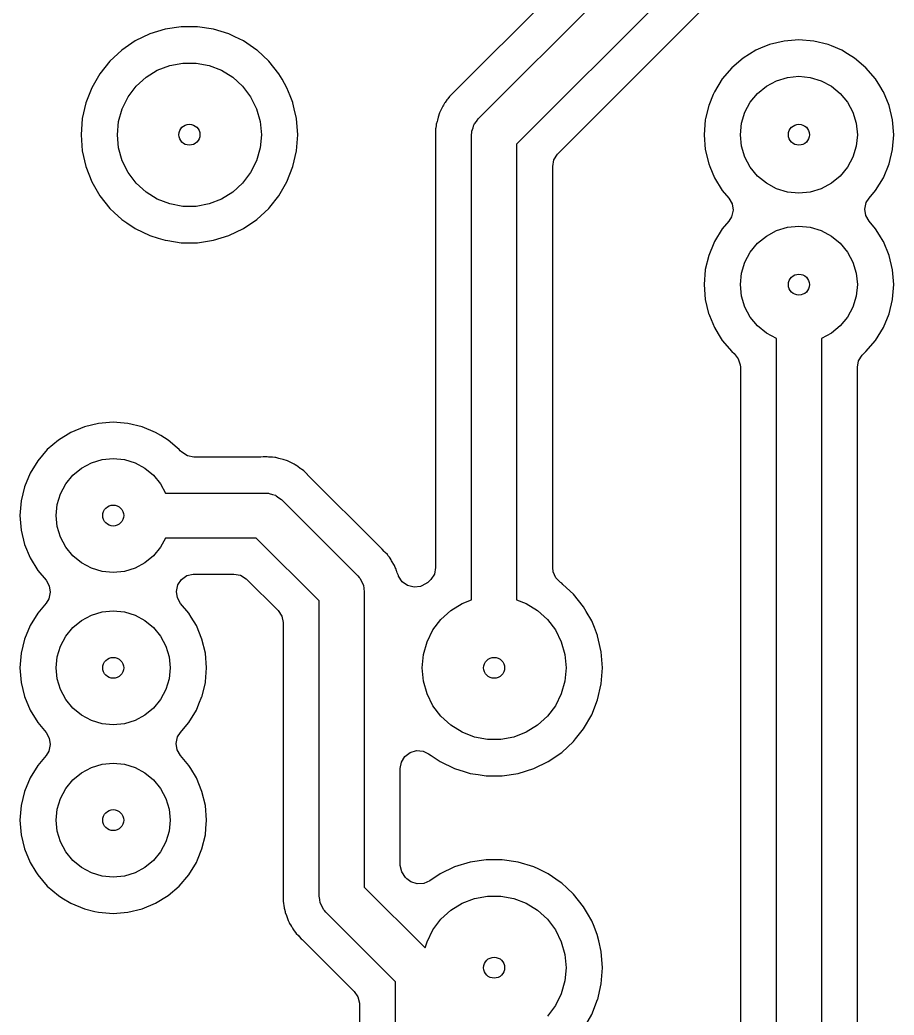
# Model space of a CAD drawing. Extents: x 0.79 to 9.84, y -6.5 to -0.79.
# Drawn here: x 5.626 to 6.2, y -3.565 to -2.912 of the extents above; entities that cross this region are included whole.
import ezdxf

# ---------------------------------------------------------------- set-up
doc = ezdxf.new("R2010")
doc.units = 0
doc.header["$MEASUREMENT"] = 0
doc.layers.add('BLACK', color=7, linetype='CONTINUOUS')

msp = doc.modelspace()

# ---------------------------------------------------------------- linework, layer by layer
at = {"layer": 'BLACK', "linetype": 'CONTINUOUS'}
for p, q in [((6.15799, -2.7125), (5.9107, -2.95979)), ((5.92696, -2.97696), (6.17696, -2.72696)), ((6.19352, -2.75217), (5.95217, -2.99352)), ((5.97925, -2.99986), (6.19986, -2.77925)), ((5.72158, -2.9181), (5.71143, -2.92123)), ((5.73209, -2.91652), (5.72158, -2.9181)), ((5.72158, -2.9181), (5.72158, -2.9181)), ((5.74271, -2.91652), (5.73209, -2.91652)), ((5.73209, -2.91652), (5.73209, -2.91652)), ((5.75322, -2.9181), (5.74271, -2.91652)), ((5.74271, -2.91652), (5.74271, -2.91652)), ((5.76337, -2.92123), (5.75322, -2.9181)), ((5.75322, -2.9181), (5.75322, -2.9181)), ((5.70186, -2.92584), (5.69308, -2.93183)), ((5.71143, -2.92123), (5.70186, -2.92584)), ((5.70186, -2.92584), (5.70186, -2.92584)), ((5.71143, -2.92123), (5.71143, -2.92123)), ((5.7672, -2.92308), (5.76337, -2.92123)), ((5.76337, -2.92123), (5.76337, -2.92123)), ((5.76337, -2.92123), (5.76337, -2.92123)), ((5.76337, -2.92123), (5.76337, -2.92123)), ((5.77294, -2.92584), (5.7672, -2.92308)), ((5.78172, -2.93183), (5.77294, -2.92584)), ((6.12767, -2.92595), (6.11817, -2.92823)), ((6.1374, -2.92518), (6.12767, -2.92595)), ((6.12767, -2.92595), (6.12767, -2.92595)), ((6.12767, -2.92595), (6.12767, -2.92595)), ((6.12767, -2.92595), (6.12767, -2.92595)), ((6.14713, -2.92595), (6.1374, -2.92518)), ((6.1374, -2.92518), (6.1374, -2.92518)), ((6.15663, -2.92823), (6.14713, -2.92595)), ((6.14713, -2.92595), (6.14713, -2.92595)), ((6.14713, -2.92595), (6.14713, -2.92595)), ((6.14713, -2.92595), (6.14713, -2.92595)), ((5.69308, -2.93183), (5.68529, -2.93905)), ((5.69308, -2.93183), (5.69308, -2.93183)), ((5.78187, -2.93196), (5.78172, -2.93183)), ((5.78172, -2.93183), (5.78172, -2.93183)), ((5.78951, -2.93905), (5.78187, -2.93196)), ((6.10915, -2.93196), (6.10083, -2.93707)), ((6.11225, -2.93068), (6.10915, -2.93196)), ((6.10915, -2.93196), (6.10915, -2.93196)), ((6.10915, -2.93196), (6.10915, -2.93196)), ((6.10915, -2.93196), (6.10915, -2.93196)), ((6.11817, -2.92823), (6.11225, -2.93068)), ((6.11817, -2.92823), (6.11817, -2.92823)), ((6.15882, -2.92913), (6.15663, -2.92823)), ((6.15663, -2.92823), (6.15663, -2.92823)), ((6.15663, -2.92823), (6.15663, -2.92823)), ((6.16565, -2.93196), (6.15882, -2.92913)), ((6.16933, -2.93422), (6.16565, -2.93196)), ((6.16565, -2.93196), (6.16565, -2.93196)), ((6.16565, -2.93196), (6.16565, -2.93196)), ((5.68529, -2.93905), (5.67867, -2.94736)), ((5.79613, -2.94736), (5.78951, -2.93905)), ((6.10083, -2.93707), (6.09341, -2.94341)), ((6.17397, -2.93707), (6.16933, -2.93422)), ((6.1814, -2.94341), (6.17397, -2.93707)), ((5.70893, -2.9497), (5.71634, -2.94511)), ((5.71634, -2.94511), (5.72447, -2.94196)), ((5.72447, -2.94196), (5.73304, -2.94036)), ((5.73304, -2.94036), (5.74176, -2.94036)), ((5.74176, -2.94036), (5.75033, -2.94196)), ((5.75033, -2.94196), (5.75846, -2.94511)), ((5.75846, -2.94511), (5.76587, -2.9497)), ((6.09341, -2.94341), (6.08706, -2.95083)), ((6.18774, -2.95083), (6.1814, -2.94341)), ((5.67867, -2.94736), (5.67336, -2.95656)), ((5.70249, -2.95557), (5.70893, -2.9497)), ((5.76587, -2.9497), (5.77232, -2.95557)), ((5.79825, -2.95103), (5.79613, -2.94736)), ((5.79613, -2.94736), (5.79613, -2.94736)), ((5.79613, -2.94736), (5.79613, -2.94736)), ((5.80145, -2.95656), (5.79825, -2.95103)), ((6.08706, -2.95083), (6.08196, -2.95915)), ((6.11608, -2.95548), (6.12271, -2.95194)), ((6.12271, -2.95194), (6.12991, -2.94975)), ((6.12991, -2.94975), (6.1374, -2.94902)), ((6.1374, -2.94902), (6.14489, -2.94975)), ((6.14489, -2.94975), (6.15209, -2.95194)), ((6.15209, -2.95194), (6.15873, -2.95548)), ((6.19046, -2.95527), (6.18774, -2.95083)), ((5.67336, -2.95656), (5.66947, -2.96645)), ((5.67336, -2.95656), (5.67336, -2.95656)), ((5.69723, -2.96253), (5.70249, -2.95557)), ((5.77232, -2.95557), (5.77757, -2.96253)), ((5.8035, -2.9618), (5.80145, -2.95656)), ((5.80145, -2.95656), (5.80145, -2.95656)), ((6.08196, -2.95915), (6.08123, -2.96094)), ((6.08196, -2.95915), (6.08196, -2.95915)), ((6.08196, -2.95915), (6.08196, -2.95915)), ((6.11026, -2.96026), (6.11608, -2.95548)), ((6.15873, -2.95548), (6.16454, -2.96026)), ((6.19273, -2.95898), (6.19046, -2.95527)), ((6.19284, -2.95915), (6.19273, -2.95898)), ((6.19658, -2.96817), (6.19284, -2.95915)), ((5.69335, -2.97034), (5.69723, -2.96253)), ((5.77757, -2.96253), (5.78146, -2.97034)), ((5.80521, -2.96616), (5.8035, -2.9618)), ((5.80533, -2.96645), (5.80521, -2.96616)), ((5.90517, -2.96616), (5.90483, -2.9668)), ((5.90643, -2.96461), (5.90517, -2.96616)), ((5.90517, -2.96616), (5.90517, -2.96616)), ((5.90697, -2.9639), (5.90643, -2.96461)), ((5.90811, -2.96226), (5.90697, -2.9639)), ((5.91048, -2.96), (5.90811, -2.96226)), ((5.9107, -2.95979), (5.91048, -2.96)), ((6.08123, -2.96094), (6.07823, -2.96817)), ((6.10194, -2.97271), (6.10548, -2.96608)), ((6.10548, -2.96608), (6.11026, -2.96026)), ((6.16454, -2.96026), (6.16932, -2.96608)), ((6.16932, -2.96608), (6.17287, -2.97271)), ((5.66947, -2.96645), (5.66711, -2.97681)), ((5.69096, -2.97872), (5.69335, -2.97034)), ((5.78146, -2.97034), (5.78384, -2.97872)), ((5.80625, -2.9705), (5.80533, -2.96645)), ((5.80769, -2.97681), (5.80625, -2.9705)), ((5.90248, -2.97131), (5.90155, -2.97308)), ((5.90286, -2.9705), (5.90248, -2.97131)), ((5.90365, -2.96867), (5.90286, -2.9705)), ((5.90406, -2.96807), (5.90365, -2.96867)), ((5.90365, -2.96867), (5.90365, -2.96867)), ((5.90483, -2.9668), (5.90406, -2.96807)), ((6.07823, -2.96817), (6.07616, -2.97681)), ((6.07823, -2.96817), (6.07823, -2.96817)), ((6.07823, -2.96817), (6.07823, -2.96817)), ((6.19885, -2.97767), (6.19658, -2.96817)), ((5.66711, -2.97681), (5.66632, -2.9874)), ((5.69016, -2.9874), (5.69096, -2.97872)), ((5.78384, -2.97872), (5.78465, -2.9874)), ((5.80849, -2.9874), (5.80769, -2.97681)), ((5.89995, -2.97867), (5.8994, -2.98059)), ((5.90017, -2.9778), (5.89995, -2.97867)), ((5.90057, -2.97584), (5.90017, -2.9778)), ((5.90085, -2.97518), (5.90057, -2.97584)), ((5.90057, -2.97584), (5.90057, -2.97584)), ((5.90135, -2.97378), (5.90085, -2.97518)), ((5.90155, -2.97308), (5.90135, -2.97378)), ((5.90155, -2.97308), (5.90155, -2.97308)), ((5.92442, -2.98037), (5.92572, -2.97869)), ((5.92572, -2.97869), (5.92696, -2.97696)), ((6.07595, -2.97767), (6.07518, -2.9874)), ((6.07616, -2.97681), (6.07595, -2.97767)), ((6.07595, -2.97767), (6.07595, -2.97767)), ((6.09975, -2.97991), (6.10194, -2.97271)), ((6.17287, -2.97271), (6.17505, -2.97991)), ((6.19962, -2.9874), (6.19885, -2.97767)), ((6.19885, -2.97767), (6.19885, -2.97767)), ((6.19885, -2.97767), (6.19885, -2.97767)), ((5.899, -2.98549), (5.89896, -2.98639)), ((5.89914, -2.98279), (5.899, -2.9835)), ((5.899, -2.9835), (5.899, -2.9835)), ((5.899, -2.9835), (5.899, -2.98549)), ((5.89935, -2.98131), (5.89914, -2.98279)), ((5.8994, -2.98059), (5.89935, -2.98131)), ((5.8994, -2.98059), (5.8994, -2.98059)), ((5.92275, -2.98558), (5.9228, -2.9854)), ((5.92276, -2.98588), (5.92275, -2.98558)), ((5.9228, -2.9854), (5.92284, -2.98497)), ((5.92284, -2.98497), (5.92353, -2.98296)), ((5.92353, -2.98296), (5.92414, -2.98092)), ((5.92414, -2.98092), (5.92432, -2.98067)), ((5.92432, -2.98067), (5.92442, -2.98037)), ((6.09902, -2.9874), (6.09975, -2.97991)), ((6.17505, -2.97991), (6.17579, -2.9874)), ((5.66632, -2.9874), (5.66711, -2.998)), ((5.69096, -2.99608), (5.69016, -2.9874)), ((5.78465, -2.9874), (5.78384, -2.99608)), ((5.80769, -2.998), (5.80849, -2.9874)), ((5.89896, -2.98639), (5.89881, -2.98838)), ((5.89881, -2.98838), (5.8989, -2.9891)), ((5.8989, -2.9891), (5.899, -2.99058)), ((5.899, -2.99058), (5.899, -3.27157)), ((5.92264, -2.9874), (5.92276, -2.98588)), ((5.92264, -3.29267), (5.92264, -2.9874)), ((6.07518, -2.9874), (6.07518, -2.9874)), ((6.07518, -2.9874), (6.07595, -2.99713)), ((6.09975, -2.99489), (6.09902, -2.9874)), ((6.17579, -2.9874), (6.17505, -2.99489)), ((6.19887, -2.99694), (6.19962, -2.9874)), ((6.19962, -2.9874), (6.19962, -2.9874)), ((5.66711, -2.998), (5.66947, -3.00835)), ((5.69335, -3.00447), (5.69096, -2.99608)), ((5.78384, -2.99608), (5.78146, -3.00447)), ((5.80533, -3.00835), (5.80769, -2.998)), ((5.95217, -2.99352), (5.95217, -3.29267)), ((6.07595, -2.99713), (6.07595, -2.99713)), ((6.07595, -2.99713), (6.07595, -2.99713)), ((6.07595, -2.99713), (6.07595, -2.99713)), ((6.07595, -2.99713), (6.07823, -3.00663)), ((6.10194, -3.00209), (6.09975, -2.99489)), ((6.17505, -2.99489), (6.17287, -3.00209)), ((6.19658, -3.00663), (6.19885, -2.99713)), ((6.19885, -2.99713), (6.19887, -2.99694)), ((5.69723, -3.01227), (5.69335, -3.00447)), ((5.78146, -3.00447), (5.77757, -3.01227)), ((5.97581, -3.00819), (5.9766, -3.00393)), ((5.9766, -3.00393), (5.97888, -3.00026)), ((5.97888, -3.00026), (5.97925, -2.99986)), ((6.10548, -3.00873), (6.10194, -3.00209)), ((6.17287, -3.00209), (6.16932, -3.00873)), ((5.66947, -3.00835), (5.67336, -3.01824)), ((5.80145, -3.01824), (5.80533, -3.00835)), ((5.97581, -3.27157), (5.97581, -3.00819)), ((6.07823, -3.00663), (6.07823, -3.00663)), ((6.07823, -3.00663), (6.07894, -3.00835)), ((6.07894, -3.00835), (6.08196, -3.01565)), ((6.11026, -3.01454), (6.10548, -3.00873)), ((6.16932, -3.00873), (6.16454, -3.01454)), ((6.19284, -3.01565), (6.19658, -3.00663)), ((5.67336, -3.01824), (5.67336, -3.01824)), ((5.67336, -3.01824), (5.67867, -3.02745)), ((5.70249, -3.01923), (5.69723, -3.01227)), ((5.77757, -3.01227), (5.77232, -3.01923)), ((5.79613, -3.02744), (5.80145, -3.01824)), ((6.08196, -3.01565), (6.08196, -3.01565)), ((6.08196, -3.01565), (6.08196, -3.01565)), ((6.08196, -3.01565), (6.08706, -3.02397)), ((6.11608, -3.01932), (6.11026, -3.01454)), ((6.16454, -3.01454), (6.15873, -3.01932)), ((6.18774, -3.02397), (6.19284, -3.01565)), ((5.70893, -3.0251), (5.70249, -3.01923)), ((5.77232, -3.01923), (5.76587, -3.0251)), ((6.08706, -3.02397), (6.08707, -3.02397)), ((6.08707, -3.02397), (6.09133, -3.02897)), ((6.12271, -3.02287), (6.11608, -3.01932)), ((6.12991, -3.02505), (6.12271, -3.02287)), ((6.15209, -3.02287), (6.14489, -3.02505)), ((6.15873, -3.01932), (6.15209, -3.02287)), ((6.18347, -3.02897), (6.18774, -3.02397)), ((6.18774, -3.02397), (6.18774, -3.02397)), ((6.18774, -3.02397), (6.18774, -3.02397)), ((5.67867, -3.02745), (5.68529, -3.03575)), ((5.71634, -3.02969), (5.70893, -3.0251)), ((5.72447, -3.03284), (5.71634, -3.02969)), ((5.75846, -3.02969), (5.75033, -3.03284)), ((5.76587, -3.0251), (5.75846, -3.02969)), ((5.79017, -3.03493), (5.79613, -3.02745)), ((5.79613, -3.02745), (5.79613, -3.02744)), ((5.79613, -3.02745), (5.79613, -3.02745)), ((6.09133, -3.02897), (6.09349, -3.03272)), ((6.1374, -3.02579), (6.12991, -3.02505)), ((6.14489, -3.02505), (6.1374, -3.02579)), ((6.18159, -3.03201), (6.18347, -3.02897)), ((5.68529, -3.03575), (5.68813, -3.03838)), ((5.73304, -3.03444), (5.72447, -3.03284)), ((5.74176, -3.03444), (5.73304, -3.03444)), ((5.75033, -3.03284), (5.74176, -3.03444)), ((5.78172, -3.04298), (5.78951, -3.03575)), ((5.78951, -3.03575), (5.79017, -3.03493)), ((6.09415, -3.03699), (6.09321, -3.04122)), ((6.09349, -3.03272), (6.09415, -3.03699)), ((6.18066, -3.03623), (6.18159, -3.03201)), ((6.18131, -3.04051), (6.18066, -3.03623)), ((5.68813, -3.03838), (5.69308, -3.04298)), ((5.69308, -3.04298), (5.6963, -3.04517)), ((5.77294, -3.04896), (5.78172, -3.04298)), ((6.09133, -3.04426), (6.08707, -3.04925)), ((6.09321, -3.04122), (6.09133, -3.04426)), ((6.18347, -3.04426), (6.18131, -3.04051)), ((6.18774, -3.04925), (6.18347, -3.04426)), ((5.6963, -3.04517), (5.70186, -3.04896)), ((5.70186, -3.04896), (5.70186, -3.04896)), ((5.70186, -3.04896), (5.70186, -3.04896)), ((5.70186, -3.04896), (5.71143, -3.05357)), ((5.76337, -3.05357), (5.77294, -3.04896)), ((6.08706, -3.04926), (6.08196, -3.05758)), ((6.08707, -3.04925), (6.08706, -3.04926)), ((6.11608, -3.05391), (6.12271, -3.05036)), ((6.12271, -3.05036), (6.12991, -3.04818)), ((6.12991, -3.04818), (6.1374, -3.04744)), ((6.1374, -3.04744), (6.14489, -3.04818)), ((6.14489, -3.04818), (6.15209, -3.05036)), ((6.15209, -3.05036), (6.15873, -3.05391)), ((6.18774, -3.04926), (6.18774, -3.04925)), ((6.19022, -3.05331), (6.18774, -3.04926)), ((6.18774, -3.04926), (6.18774, -3.04926)), ((5.71143, -3.05357), (5.71143, -3.05357)), ((5.71143, -3.05357), (5.71143, -3.05357)), ((5.71143, -3.05357), (5.71695, -3.05527)), ((5.71695, -3.05527), (5.72158, -3.0567)), ((5.72158, -3.0567), (5.72158, -3.0567)), ((5.72158, -3.0567), (5.72158, -3.0567)), ((5.72158, -3.0567), (5.72317, -3.05694)), ((5.72317, -3.05694), (5.73209, -3.05829)), ((5.74271, -3.05829), (5.75322, -3.0567)), ((5.75322, -3.0567), (5.76337, -3.05357)), ((6.08196, -3.05758), (6.0815, -3.05871)), ((6.08196, -3.05758), (6.08196, -3.05758)), ((6.08196, -3.05758), (6.08196, -3.05758)), ((6.11026, -3.05868), (6.11608, -3.05391)), ((6.15873, -3.05391), (6.16454, -3.05868)), ((6.19269, -3.05734), (6.19022, -3.05331)), ((6.19284, -3.05758), (6.19269, -3.05734)), ((6.19658, -3.0666), (6.19284, -3.05758)), ((5.73209, -3.05829), (5.73209, -3.05829)), ((5.73209, -3.05829), (5.73209, -3.05829)), ((5.73209, -3.05829), (5.74271, -3.05829)), ((5.74271, -3.05829), (5.74271, -3.05829)), ((6.0815, -3.05871), (6.07823, -3.0666)), ((6.10548, -3.0645), (6.11026, -3.05868)), ((6.16454, -3.05868), (6.16932, -3.0645)), ((6.07823, -3.0666), (6.07598, -3.07595)), ((6.07823, -3.0666), (6.07823, -3.0666)), ((6.07823, -3.0666), (6.07823, -3.0666)), ((6.10194, -3.07114), (6.10548, -3.0645)), ((6.16932, -3.0645), (6.17287, -3.07114)), ((6.19885, -3.07609), (6.19658, -3.0666)), ((6.07595, -3.07609), (6.07518, -3.08583)), ((6.07598, -3.07595), (6.07595, -3.07609)), ((6.07595, -3.07609), (6.07595, -3.07609)), ((6.09975, -3.07834), (6.10194, -3.07114)), ((6.17287, -3.07114), (6.17505, -3.07834)), ((6.19962, -3.08583), (6.19885, -3.07609)), ((6.19885, -3.07609), (6.19885, -3.07609)), ((6.19885, -3.07609), (6.19885, -3.07609)), ((6.09902, -3.08583), (6.09975, -3.07834)), ((6.17505, -3.07834), (6.17579, -3.08583)), ((6.07518, -3.08583), (6.07518, -3.08583)), ((6.07518, -3.08583), (6.07595, -3.09556)), ((6.09975, -3.09332), (6.09902, -3.08583)), ((6.17579, -3.08583), (6.17505, -3.09332)), ((6.19888, -3.0953), (6.19962, -3.08583)), ((6.19962, -3.08583), (6.19962, -3.08583)), ((6.07595, -3.09556), (6.07595, -3.09556)), ((6.07595, -3.09556), (6.07595, -3.09556)), ((6.07595, -3.09556), (6.07595, -3.09556)), ((6.07595, -3.09556), (6.07816, -3.10477)), ((6.10194, -3.10052), (6.09975, -3.09332)), ((6.17505, -3.09332), (6.17287, -3.10052)), ((6.19658, -3.10505), (6.19885, -3.09556)), ((6.19885, -3.09556), (6.19888, -3.0953)), ((6.10548, -3.10715), (6.10194, -3.10052)), ((6.17287, -3.10052), (6.16932, -3.10715)), ((6.07816, -3.10477), (6.07823, -3.10505)), ((6.07823, -3.10505), (6.07868, -3.10615)), ((6.07868, -3.10615), (6.08196, -3.11407)), ((6.11026, -3.11297), (6.10548, -3.10715)), ((6.16932, -3.10715), (6.16454, -3.11297)), ((6.19284, -3.11407), (6.19658, -3.10505)), ((6.08196, -3.11407), (6.08196, -3.11407)), ((6.08196, -3.11407), (6.08196, -3.11407)), ((6.08196, -3.11407), (6.08443, -3.1181)), ((6.11608, -3.11774), (6.11026, -3.11297)), ((6.16454, -3.11297), (6.15873, -3.11774)), ((6.18774, -3.1224), (6.19284, -3.11407)), ((6.08443, -3.1181), (6.08706, -3.1224)), ((6.08706, -3.1224), (6.09341, -3.12982)), ((6.12264, -3.12125), (6.11608, -3.11774)), ((6.12264, -4.33129), (6.12264, -3.12125)), ((6.15873, -3.11774), (6.15217, -3.12125)), ((6.15217, -3.12125), (6.15217, -4.3374)), ((6.1814, -3.12982), (6.18774, -3.1224)), ((6.09341, -3.12982), (6.09487, -3.13107)), ((6.09487, -3.13107), (6.09759, -3.13444)), ((6.09759, -3.13444), (6.0989, -3.13856)), ((6.17581, -3.14002), (6.1766, -3.13577)), ((6.1766, -3.13577), (6.17888, -3.13209)), ((6.17888, -3.13209), (6.17993, -3.13107)), ((6.17993, -3.13107), (6.1814, -3.12982)), ((6.0989, -3.13856), (6.099, -3.14002)), ((6.099, -3.14002), (6.099, -4.31662)), ((6.17581, -3.3874), (6.17581, -3.14002)), ((5.66848, -3.17917), (5.6596, -3.18284)), ((5.67782, -3.17692), (5.66848, -3.17917)), ((5.66848, -3.17917), (5.66848, -3.17917)), ((5.6874, -3.17617), (5.67782, -3.17692)), ((5.67782, -3.17692), (5.67782, -3.17692)), ((5.69698, -3.17692), (5.6874, -3.17617)), ((5.6874, -3.17617), (5.6874, -3.17617)), ((5.70632, -3.17917), (5.69698, -3.17692)), ((5.69698, -3.17692), (5.69698, -3.17692)), ((5.7152, -3.18284), (5.70632, -3.17917)), ((5.65141, -3.18786), (5.6441, -3.1941)), ((5.6596, -3.18284), (5.65141, -3.18786)), ((5.7186, -3.18493), (5.7152, -3.18284)), ((5.72339, -3.18786), (5.7186, -3.18493)), ((5.72938, -3.19298), (5.72339, -3.18786)), ((5.6441, -3.1941), (5.63786, -3.20141)), ((5.7307, -3.1941), (5.72938, -3.19298)), ((5.73135, -3.19487), (5.7307, -3.1941)), ((5.67309, -3.20285), (5.6801, -3.20072)), ((5.6801, -3.20072), (5.6874, -3.2)), ((5.6874, -3.2), (5.6947, -3.20072)), ((5.6947, -3.20072), (5.70171, -3.20285)), ((5.73237, -3.19592), (5.73135, -3.19487)), ((5.73605, -3.1982), (5.73237, -3.19592)), ((5.7403, -3.199), (5.73605, -3.1982)), ((5.78422, -3.199), (5.7403, -3.199)), ((5.78571, -3.1989), (5.78422, -3.199)), ((5.78609, -3.19885), (5.78571, -3.1989)), ((5.78642, -3.19881), (5.78609, -3.19885)), ((5.78701, -3.19885), (5.78642, -3.19881)), ((5.78642, -3.19881), (5.78642, -3.19881)), ((5.78842, -3.19896), (5.78701, -3.19885)), ((5.78931, -3.199), (5.78842, -3.19896)), ((5.79131, -3.199), (5.78931, -3.199)), ((5.79202, -3.19914), (5.79131, -3.199)), ((5.79131, -3.199), (5.79131, -3.199)), ((5.79349, -3.19935), (5.79202, -3.19914)), ((5.79421, -3.1994), (5.79349, -3.19935)), ((5.79613, -3.19995), (5.79421, -3.1994)), ((5.79421, -3.1994), (5.79421, -3.1994)), ((5.797, -3.20017), (5.79613, -3.19995)), ((5.79896, -3.20057), (5.797, -3.20017)), ((5.79962, -3.20085), (5.79896, -3.20057)), ((5.79896, -3.20057), (5.79896, -3.20057)), ((5.79896, -3.20057), (5.79896, -3.20057)), ((5.80103, -3.20135), (5.79962, -3.20085)), ((5.80172, -3.20155), (5.80103, -3.20135)), ((5.63786, -3.20141), (5.63284, -3.2096)), ((5.66095, -3.21095), (5.66662, -3.2063)), ((5.66662, -3.2063), (5.67309, -3.20285)), ((5.70171, -3.20285), (5.70818, -3.2063)), ((5.70818, -3.2063), (5.71385, -3.21095)), ((5.80349, -3.20248), (5.80172, -3.20155)), ((5.80172, -3.20155), (5.80172, -3.20155)), ((5.8043, -3.20286), (5.80349, -3.20248)), ((5.80614, -3.20365), (5.8043, -3.20286)), ((5.80673, -3.20406), (5.80614, -3.20365)), ((5.80614, -3.20365), (5.80614, -3.20365)), ((5.808, -3.20483), (5.80673, -3.20406)), ((5.80862, -3.20515), (5.808, -3.20483)), ((5.80864, -3.20517), (5.80862, -3.20515)), ((5.81019, -3.20643), (5.80864, -3.20517)), ((5.81091, -3.20697), (5.81019, -3.20643)), ((5.81255, -3.20811), (5.81091, -3.20697)), ((5.63284, -3.2096), (5.62917, -3.21848)), ((5.6563, -3.21662), (5.66095, -3.21095)), ((5.71385, -3.21095), (5.7185, -3.21662)), ((5.81447, -3.21013), (5.81255, -3.20811)), ((5.8148, -3.21048), (5.81447, -3.21013)), ((5.81501, -3.21069), (5.8148, -3.21048)), ((5.86231, -3.25799), (5.81501, -3.21069)), ((5.62917, -3.21848), (5.62692, -3.22782)), ((5.62917, -3.21848), (5.62917, -3.21848)), ((5.65285, -3.22309), (5.6563, -3.21662)), ((5.7185, -3.21662), (5.72172, -3.22264)), ((5.65072, -3.2301), (5.65285, -3.22309)), ((5.72172, -3.22264), (5.7874, -3.22264)), ((5.7874, -3.22264), (5.78892, -3.22276)), ((5.78892, -3.22276), (5.78923, -3.22275)), ((5.78923, -3.22275), (5.7894, -3.2228)), ((5.7894, -3.2228), (5.78983, -3.22284)), ((5.78983, -3.22284), (5.79185, -3.22353)), ((5.79185, -3.22353), (5.79389, -3.22414)), ((5.79389, -3.22414), (5.79414, -3.22432)), ((5.79414, -3.22432), (5.79443, -3.22442)), ((5.79443, -3.22442), (5.79611, -3.22572)), ((5.79611, -3.22572), (5.79784, -3.22696)), ((5.79784, -3.22696), (5.84784, -3.27696)), ((5.62692, -3.22782), (5.62617, -3.2374)), ((5.62692, -3.22782), (5.62692, -3.22782)), ((5.65, -3.2374), (5.65072, -3.2301)), ((5.62617, -3.2374), (5.62617, -3.2374)), ((5.62617, -3.2374), (5.62692, -3.24698)), ((5.65072, -3.2447), (5.65, -3.2374)), ((5.62692, -3.24698), (5.62692, -3.24698)), ((5.62692, -3.24698), (5.62917, -3.25632)), ((5.65285, -3.25171), (5.65072, -3.2447)), ((5.6563, -3.25818), (5.65285, -3.25171)), ((5.72172, -3.25217), (5.7185, -3.25818)), ((5.78129, -3.25217), (5.72172, -3.25217)), ((5.82264, -3.29352), (5.78129, -3.25217)), ((5.62917, -3.25632), (5.62917, -3.25632)), ((5.62917, -3.25632), (5.63284, -3.2652)), ((5.66095, -3.26385), (5.6563, -3.25818)), ((5.7185, -3.25818), (5.71385, -3.26385)), ((5.86343, -3.25898), (5.86231, -3.25799)), ((5.864, -3.25942), (5.86343, -3.25898)), ((5.8653, -3.26094), (5.864, -3.25942)), ((5.864, -3.25942), (5.864, -3.25942)), ((5.63284, -3.2652), (5.63786, -3.27339)), ((5.66662, -3.2685), (5.66095, -3.26385)), ((5.71385, -3.26385), (5.70818, -3.2685)), ((5.86591, -3.26159), (5.8653, -3.26094)), ((5.86732, -3.26301), (5.86591, -3.26159)), ((5.86772, -3.26361), (5.86732, -3.26301)), ((5.86732, -3.26301), (5.86732, -3.26301)), ((5.86861, -3.2648), (5.86772, -3.26361)), ((5.86909, -3.26535), (5.86861, -3.2648)), ((5.86973, -3.26652), (5.86909, -3.26535)), ((5.87006, -3.2671), (5.86973, -3.26652)), ((5.67309, -3.27196), (5.66662, -3.2685)), ((5.6801, -3.27408), (5.67309, -3.27196)), ((5.70171, -3.27196), (5.6947, -3.27408)), ((5.70818, -3.2685), (5.70171, -3.27196)), ((5.87052, -3.26786), (5.87006, -3.2671)), ((5.87162, -3.26953), (5.87052, -3.26786)), ((5.87189, -3.2702), (5.87162, -3.26953)), ((5.87253, -3.27155), (5.87189, -3.2702)), ((5.87288, -3.27218), (5.87253, -3.27155)), ((5.87338, -3.27378), (5.87288, -3.27218)), ((5.899, -3.27157), (5.8982, -3.27582)), ((5.97613, -3.27429), (5.97581, -3.27157)), ((5.63786, -3.27339), (5.63786, -3.27339)), ((5.63786, -3.27339), (5.6433, -3.27976)), ((5.6433, -3.27976), (5.64546, -3.28351)), ((5.6874, -3.2748), (5.6801, -3.27408)), ((5.6947, -3.27408), (5.6874, -3.2748)), ((5.72977, -3.28297), (5.73217, -3.27937)), ((5.73217, -3.27937), (5.7357, -3.27688)), ((5.7357, -3.27688), (5.7399, -3.27583)), ((5.7399, -3.27583), (5.74061, -3.27581)), ((5.74061, -3.27581), (5.76662, -3.27581)), ((5.76662, -3.27581), (5.77087, -3.2766)), ((5.77087, -3.2766), (5.77455, -3.27888)), ((5.77455, -3.27888), (5.77494, -3.27925)), ((5.77494, -3.27925), (5.79555, -3.29986)), ((5.84784, -3.27696), (5.84883, -3.27813)), ((5.84883, -3.27813), (5.84905, -3.27833)), ((5.84905, -3.27833), (5.84914, -3.2785)), ((5.84914, -3.2785), (5.84942, -3.27882)), ((5.84942, -3.27882), (5.85035, -3.28074)), ((5.87347, -3.27408), (5.87338, -3.27378)), ((5.87377, -3.27493), (5.87347, -3.27408)), ((5.87452, -3.27678), (5.87377, -3.27493)), ((5.87465, -3.27712), (5.87452, -3.27678)), ((5.87472, -3.27729), (5.87465, -3.27712)), ((5.87709, -3.28091), (5.87472, -3.27729)), ((5.89592, -3.2795), (5.89386, -3.2813)), ((5.8982, -3.27582), (5.89592, -3.2795)), ((5.97788, -3.27825), (5.97613, -3.27429)), ((5.98095, -3.2813), (5.97788, -3.27825)), ((5.64546, -3.28351), (5.64611, -3.28778)), ((5.72884, -3.2872), (5.72977, -3.28297)), ((5.85035, -3.28074), (5.85137, -3.28261)), ((5.85137, -3.28261), (5.85142, -3.28291)), ((5.85142, -3.28291), (5.85155, -3.28319)), ((5.85155, -3.28319), (5.85181, -3.2853)), ((5.85181, -3.2853), (5.85217, -3.2874)), ((5.88061, -3.28342), (5.87709, -3.28091)), ((5.8848, -3.2845), (5.88061, -3.28342)), ((5.8891, -3.28398), (5.8848, -3.2845)), ((5.89271, -3.28206), (5.8891, -3.28398)), ((5.89272, -3.28207), (5.89271, -3.28206)), ((5.8928, -3.28202), (5.89272, -3.28207)), ((5.89292, -3.28195), (5.8928, -3.28202)), ((5.89308, -3.28183), (5.89292, -3.28195)), ((5.89386, -3.2813), (5.89308, -3.28183)), ((5.98172, -3.28183), (5.98095, -3.2813)), ((5.98255, -3.2826), (5.98172, -3.28183)), ((5.98172, -3.28183), (5.98172, -3.28183)), ((5.98951, -3.28905), (5.98255, -3.2826)), ((5.64518, -3.29201), (5.6433, -3.29505)), ((5.64611, -3.28778), (5.64518, -3.29201)), ((5.7295, -3.29147), (5.72884, -3.2872)), ((5.73166, -3.29522), (5.7295, -3.29147)), ((5.85217, -3.2874), (5.85217, -3.48129)), ((5.91634, -3.29511), (5.92264, -3.29267)), ((5.95217, -3.29267), (5.95846, -3.29511)), ((5.99613, -3.29736), (5.98951, -3.28905)), ((5.6433, -3.29505), (5.63786, -3.30141)), ((5.73694, -3.30141), (5.73166, -3.29522)), ((5.82264, -3.4874), (5.82264, -3.29352)), ((5.90893, -3.2997), (5.91634, -3.29511)), ((5.95846, -3.29511), (5.96587, -3.2997)), ((5.99785, -3.30032), (5.99613, -3.29736)), ((5.99613, -3.29736), (5.99613, -3.29736)), ((5.99613, -3.29736), (5.99613, -3.29736)), ((5.63786, -3.30141), (5.63284, -3.3096)), ((5.63786, -3.30141), (5.63786, -3.30141)), ((5.66662, -3.3063), (5.67309, -3.30285)), ((5.67309, -3.30285), (5.6801, -3.30072)), ((5.6801, -3.30072), (5.6874, -3.3)), ((5.6874, -3.3), (5.6947, -3.30072)), ((5.6947, -3.30072), (5.70171, -3.30285)), ((5.70171, -3.30285), (5.70818, -3.3063)), ((5.7386, -3.30411), (5.73694, -3.30141)), ((5.74196, -3.3096), (5.7386, -3.30411)), ((5.79555, -3.29986), (5.79799, -3.30343)), ((5.79799, -3.30343), (5.79898, -3.30764)), ((5.89723, -3.31253), (5.90249, -3.30557)), ((5.90249, -3.30557), (5.90893, -3.2997)), ((5.96587, -3.2997), (5.97232, -3.30557)), ((5.97232, -3.30557), (5.97757, -3.31253)), ((6.00145, -3.30656), (5.99785, -3.30032)), ((5.63284, -3.3096), (5.62917, -3.31848)), ((5.6563, -3.31662), (5.66095, -3.31095)), ((5.66095, -3.31095), (5.66662, -3.3063)), ((5.70818, -3.3063), (5.71385, -3.31095)), ((5.71385, -3.31095), (5.7185, -3.31662)), ((5.74564, -3.31848), (5.74196, -3.3096)), ((5.79898, -3.30764), (5.799, -3.30819)), ((5.799, -3.30819), (5.799, -3.48677)), ((6.00317, -3.31094), (6.00145, -3.30656)), ((6.00145, -3.30656), (6.00145, -3.30656)), ((6.00519, -3.3161), (6.00317, -3.31094)), ((5.62917, -3.31848), (5.62692, -3.32782)), ((5.62917, -3.31848), (5.62917, -3.31848)), ((5.65285, -3.32309), (5.6563, -3.31662)), ((5.7185, -3.31662), (5.72196, -3.32309)), ((5.74788, -3.32782), (5.74564, -3.31848)), ((5.74564, -3.31848), (5.74564, -3.31848)), ((5.89335, -3.32034), (5.89723, -3.31253)), ((5.97757, -3.31253), (5.98146, -3.32034)), ((6.00533, -3.31645), (6.00519, -3.3161)), ((6.00594, -3.31915), (6.00533, -3.31645)), ((5.65072, -3.3301), (5.65285, -3.32309)), ((5.72196, -3.32309), (5.72408, -3.3301)), ((5.89096, -3.32872), (5.89335, -3.32034)), ((5.98146, -3.32034), (5.98384, -3.32872)), ((6.00769, -3.32681), (6.00594, -3.31915)), ((5.62692, -3.32782), (5.62617, -3.3374)), ((5.62692, -3.32782), (5.62692, -3.32782)), ((5.65, -3.3374), (5.65072, -3.3301)), ((5.72408, -3.3301), (5.7248, -3.3374)), ((5.74863, -3.3374), (5.74788, -3.32782)), ((5.74788, -3.32782), (5.74788, -3.32782)), ((5.89016, -3.3374), (5.89096, -3.32872)), ((5.98384, -3.32872), (5.98465, -3.3374)), ((6.00849, -3.3374), (6.00769, -3.32681)), ((5.62617, -3.3374), (5.62617, -3.3374)), ((5.62617, -3.3374), (5.62692, -3.34698)), ((5.65072, -3.3447), (5.65, -3.3374)), ((5.7248, -3.3374), (5.72408, -3.3447)), ((5.74791, -3.34656), (5.74863, -3.3374)), ((5.74863, -3.3374), (5.74863, -3.3374)), ((5.89096, -3.34608), (5.89016, -3.3374)), ((5.98465, -3.3374), (5.98384, -3.34608)), ((6.00769, -3.348), (6.00849, -3.3374)), ((5.65285, -3.35171), (5.65072, -3.3447)), ((5.72408, -3.3447), (5.72196, -3.35171)), ((5.62692, -3.34698), (5.62692, -3.34698)), ((5.62692, -3.34698), (5.62917, -3.35632)), ((5.74572, -3.35596), (5.74788, -3.34698)), ((5.74788, -3.34698), (5.74791, -3.34656)), ((5.89335, -3.35447), (5.89096, -3.34608)), ((5.98384, -3.34608), (5.98146, -3.35447)), ((6.00533, -3.35835), (6.00769, -3.348)), ((5.62917, -3.35632), (5.62917, -3.35632)), ((5.62917, -3.35632), (5.63284, -3.3652)), ((5.6563, -3.35818), (5.65285, -3.35171)), ((5.72196, -3.35171), (5.7185, -3.35818)), ((5.74367, -3.36108), (5.74564, -3.35632)), ((5.74564, -3.35632), (5.74572, -3.35596)), ((5.74564, -3.35632), (5.74564, -3.35632)), ((5.89723, -3.36227), (5.89335, -3.35447)), ((5.98146, -3.35447), (5.97757, -3.36227)), ((5.66095, -3.36385), (5.6563, -3.35818)), ((5.66662, -3.3685), (5.66095, -3.36385)), ((5.71385, -3.36385), (5.70818, -3.3685)), ((5.7185, -3.35818), (5.71385, -3.36385)), ((5.74196, -3.3652), (5.74367, -3.36108)), ((5.90249, -3.36923), (5.89723, -3.36227)), ((5.97757, -3.36227), (5.97232, -3.36923)), ((6.00145, -3.36824), (6.00533, -3.35835)), ((5.63284, -3.3652), (5.63786, -3.37339)), ((5.67309, -3.37196), (5.66662, -3.3685)), ((5.70818, -3.3685), (5.70171, -3.37196)), ((5.73694, -3.37339), (5.74196, -3.3652)), ((5.90893, -3.3751), (5.90249, -3.36923)), ((5.97232, -3.36923), (5.96587, -3.3751)), ((5.99613, -3.37744), (6.00145, -3.36824)), ((5.63786, -3.37339), (5.63786, -3.37339)), ((5.63786, -3.37339), (5.6433, -3.37976)), ((5.6801, -3.37408), (5.67309, -3.37196)), ((5.6874, -3.3748), (5.6801, -3.37408)), ((5.6947, -3.37408), (5.6874, -3.3748)), ((5.70171, -3.37196), (5.6947, -3.37408)), ((5.7315, -3.37976), (5.73348, -3.37745)), ((5.73348, -3.37745), (5.73694, -3.37339)), ((5.91634, -3.37969), (5.90893, -3.3751)), ((5.96587, -3.3751), (5.95846, -3.37969)), ((5.99088, -3.38404), (5.99613, -3.37745)), ((5.99613, -3.37745), (5.99613, -3.37744)), ((5.99613, -3.37745), (5.99613, -3.37745)), ((5.6433, -3.37976), (5.64546, -3.38351)), ((5.64546, -3.38351), (5.64611, -3.38778)), ((5.72869, -3.38702), (5.72962, -3.3828)), ((5.72962, -3.3828), (5.7315, -3.37976)), ((5.92447, -3.38284), (5.91634, -3.37969)), ((5.93304, -3.38444), (5.92447, -3.38284)), ((5.95033, -3.38284), (5.94176, -3.38444)), ((5.95846, -3.37969), (5.95033, -3.38284)), ((5.98951, -3.38575), (5.99088, -3.38404)), ((5.64611, -3.38778), (5.64518, -3.39201)), ((5.72935, -3.3913), (5.72869, -3.38702)), ((5.94176, -3.38444), (5.93304, -3.38444)), ((5.98172, -3.39298), (5.98951, -3.38575)), ((6.17581, -3.6374), (6.17581, -3.3874)), ((5.6433, -3.39505), (5.63786, -3.40141)), ((5.64518, -3.39201), (5.6433, -3.39505)), ((5.7315, -3.39505), (5.72935, -3.3913)), ((5.73694, -3.40141), (5.7315, -3.39505)), ((5.8766, -3.39922), (5.87888, -3.39554)), ((5.87888, -3.39554), (5.88233, -3.39294)), ((5.88233, -3.39294), (5.88649, -3.39175)), ((5.88649, -3.39175), (5.8908, -3.39215)), ((5.8908, -3.39215), (5.89421, -3.39375)), ((5.89421, -3.39375), (5.89612, -3.39505)), ((5.89612, -3.39505), (5.90186, -3.39896)), ((5.97294, -3.39896), (5.98172, -3.39298)), ((5.63786, -3.40141), (5.63284, -3.4096)), ((5.63786, -3.40141), (5.63786, -3.40141)), ((5.66662, -3.4063), (5.67309, -3.40285)), ((5.67309, -3.40285), (5.6801, -3.40072)), ((5.6801, -3.40072), (5.6874, -3.4)), ((5.6874, -3.4), (5.6947, -3.40072)), ((5.6947, -3.40072), (5.70171, -3.40285)), ((5.70171, -3.40285), (5.70818, -3.4063)), ((5.73826, -3.40357), (5.73694, -3.40141)), ((5.74196, -3.4096), (5.73826, -3.40357)), ((5.87581, -3.40347), (5.8766, -3.39922)), ((5.87581, -3.46662), (5.87581, -3.40347)), ((5.90186, -3.39896), (5.90186, -3.39896)), ((5.90186, -3.39896), (5.90186, -3.39896)), ((5.90186, -3.39896), (5.91143, -3.40357)), ((5.91143, -3.40357), (5.91143, -3.40357)), ((5.91143, -3.40357), (5.91143, -3.40357)), ((5.91143, -3.40357), (5.91765, -3.40549)), ((5.95322, -3.4067), (5.96337, -3.40357)), ((5.96337, -3.40357), (5.97294, -3.39896)), ((5.63284, -3.4096), (5.62917, -3.41848)), ((5.66095, -3.41095), (5.66662, -3.4063)), ((5.70818, -3.4063), (5.71385, -3.41095)), ((5.74564, -3.41848), (5.74196, -3.4096)), ((5.91765, -3.40549), (5.92158, -3.4067)), ((5.92158, -3.4067), (5.92158, -3.4067)), ((5.92158, -3.4067), (5.92158, -3.4067)), ((5.92158, -3.4067), (5.92684, -3.4075)), ((5.92684, -3.4075), (5.93209, -3.40829)), ((5.93209, -3.40829), (5.93209, -3.40829)), ((5.93209, -3.40829), (5.93209, -3.40829)), ((5.93209, -3.40829), (5.94271, -3.40829)), ((5.94271, -3.40829), (5.95322, -3.4067)), ((5.94271, -3.40829), (5.94271, -3.40829)), ((5.65285, -3.42309), (5.6563, -3.41662)), ((5.6563, -3.41662), (5.66095, -3.41095)), ((5.71385, -3.41095), (5.7185, -3.41662)), ((5.7185, -3.41662), (5.72196, -3.42309)), ((5.62917, -3.41848), (5.62692, -3.42782)), ((5.62917, -3.41848), (5.62917, -3.41848)), ((5.65072, -3.4301), (5.65285, -3.42309)), ((5.72196, -3.42309), (5.72408, -3.4301)), ((5.74788, -3.42782), (5.74564, -3.41848)), ((5.74564, -3.41848), (5.74564, -3.41848)), ((5.62692, -3.42782), (5.62617, -3.4374)), ((5.62692, -3.42782), (5.62692, -3.42782)), ((5.74863, -3.4374), (5.74788, -3.42782)), ((5.74788, -3.42782), (5.74788, -3.42782)), ((5.65, -3.4374), (5.65072, -3.4301)), ((5.72408, -3.4301), (5.7248, -3.4374)), ((5.62617, -3.4374), (5.62617, -3.4374)), ((5.62617, -3.4374), (5.62692, -3.44698)), ((5.65072, -3.4447), (5.65, -3.4374)), ((5.7248, -3.4374), (5.72408, -3.4447)), ((5.74788, -3.44698), (5.74819, -3.44298)), ((5.74819, -3.44298), (5.74863, -3.4374)), ((5.74863, -3.4374), (5.74863, -3.4374)), ((5.62692, -3.44698), (5.62692, -3.44698)), ((5.62692, -3.44698), (5.62917, -3.45632)), ((5.65285, -3.45171), (5.65072, -3.4447)), ((5.72408, -3.4447), (5.72196, -3.45171)), ((5.74564, -3.45632), (5.74788, -3.44698)), ((5.6563, -3.45818), (5.65285, -3.45171)), ((5.72196, -3.45171), (5.7185, -3.45818)), ((5.62917, -3.45632), (5.62917, -3.45632)), ((5.62917, -3.45632), (5.63284, -3.4652)), ((5.66095, -3.46385), (5.6563, -3.45818)), ((5.7185, -3.45818), (5.71385, -3.46385)), ((5.74272, -3.46337), (5.74564, -3.45632)), ((5.74564, -3.45632), (5.74564, -3.45632)), ((5.63284, -3.4652), (5.63663, -3.47137)), ((5.66662, -3.4685), (5.66095, -3.46385)), ((5.67309, -3.47196), (5.66662, -3.4685)), ((5.70818, -3.4685), (5.70171, -3.47196)), ((5.71385, -3.46385), (5.70818, -3.4685)), ((5.73694, -3.47339), (5.74196, -3.4652)), ((5.74196, -3.4652), (5.74272, -3.46337)), ((5.87582, -3.46716), (5.87581, -3.46662)), ((5.87681, -3.47137), (5.87582, -3.46716)), ((5.91143, -3.46808), (5.90186, -3.47269)), ((5.92158, -3.46495), (5.91143, -3.46808)), ((5.91143, -3.46808), (5.91143, -3.46808)), ((5.93209, -3.46337), (5.92158, -3.46495)), ((5.92158, -3.46495), (5.92158, -3.46495)), ((5.94271, -3.46337), (5.93209, -3.46337)), ((5.93209, -3.46337), (5.93209, -3.46337)), ((5.95322, -3.46495), (5.94271, -3.46337)), ((5.94271, -3.46337), (5.94271, -3.46337)), ((5.96337, -3.46808), (5.95322, -3.46495)), ((5.95322, -3.46495), (5.95322, -3.46495)), ((5.96662, -3.46965), (5.96337, -3.46808)), ((5.96337, -3.46808), (5.96337, -3.46808)), ((5.96337, -3.46808), (5.96337, -3.46808)), ((5.96337, -3.46808), (5.96337, -3.46808)), ((5.63663, -3.47137), (5.63786, -3.47339)), ((5.63786, -3.47339), (5.6441, -3.4807)), ((5.6801, -3.47408), (5.67309, -3.47196)), ((5.6874, -3.4748), (5.6801, -3.47408)), ((5.6947, -3.47408), (5.6874, -3.4748)), ((5.70171, -3.47196), (5.6947, -3.47408)), ((5.7307, -3.4807), (5.73694, -3.47339)), ((5.87925, -3.47494), (5.87681, -3.47137)), ((5.88018, -3.47587), (5.87925, -3.47494)), ((5.90186, -3.47269), (5.89514, -3.47727)), ((5.90186, -3.47269), (5.90186, -3.47269)), ((5.97294, -3.47269), (5.96662, -3.46965)), ((5.98077, -3.47803), (5.97294, -3.47269)), ((5.6441, -3.4807), (5.65141, -3.48694)), ((5.72339, -3.48694), (5.7307, -3.4807)), ((5.85217, -3.48129), (5.89218, -3.5213)), ((5.88276, -3.47782), (5.88018, -3.47587)), ((5.88686, -3.4792), (5.88276, -3.47782)), ((5.89118, -3.47901), (5.88686, -3.4792)), ((5.89514, -3.47727), (5.89118, -3.47901)), ((5.98172, -3.47868), (5.98077, -3.47803)), ((5.9851, -3.48181), (5.98172, -3.47868)), ((5.98951, -3.4859), (5.9851, -3.48181)), ((5.65141, -3.48694), (5.65363, -3.4883)), ((5.65363, -3.4883), (5.6596, -3.49196)), ((5.7152, -3.49196), (5.72339, -3.48694)), ((5.79899, -3.48706), (5.79891, -3.49033)), ((5.799, -3.48677), (5.79899, -3.48706)), ((5.82299, -3.4895), (5.82264, -3.4874)), ((5.91634, -3.49196), (5.92447, -3.48881)), ((5.92447, -3.48881), (5.93304, -3.48721)), ((5.93304, -3.48721), (5.94176, -3.48721)), ((5.94176, -3.48721), (5.95033, -3.48881)), ((5.95033, -3.48881), (5.95846, -3.49196)), ((5.99613, -3.49421), (5.98951, -3.4859)), ((5.6596, -3.49196), (5.66848, -3.49564)), ((5.70632, -3.49564), (5.7152, -3.49196)), ((5.79891, -3.49033), (5.79926, -3.4923)), ((5.79926, -3.4923), (5.79939, -3.49319)), ((5.79939, -3.49319), (5.79959, -3.49517)), ((5.79959, -3.49517), (5.79959, -3.49517)), ((5.79959, -3.49517), (5.7998, -3.49586)), ((5.82325, -3.49161), (5.82299, -3.4895)), ((5.82339, -3.49189), (5.82325, -3.49161)), ((5.82344, -3.4922), (5.82339, -3.49189)), ((5.82445, -3.49407), (5.82344, -3.4922)), ((5.82539, -3.49598), (5.82445, -3.49407)), ((5.90893, -3.49655), (5.91634, -3.49196)), ((5.95846, -3.49196), (5.96587, -3.49655)), ((5.99869, -3.49863), (5.99613, -3.49421)), ((5.99613, -3.49421), (5.99613, -3.49421)), ((5.99613, -3.49421), (5.99613, -3.49421)), ((5.66848, -3.49564), (5.67544, -3.49731)), ((5.67544, -3.49731), (5.67782, -3.49788)), ((5.67782, -3.49788), (5.67782, -3.49788)), ((5.67782, -3.49788), (5.67782, -3.49788)), ((5.67782, -3.49788), (5.6874, -3.49863)), ((5.6874, -3.49863), (5.69698, -3.49788)), ((5.6874, -3.49863), (5.6874, -3.49863)), ((5.6874, -3.49863), (5.6874, -3.49863)), ((5.69698, -3.49788), (5.70632, -3.49564)), ((5.69698, -3.49788), (5.69698, -3.49788)), ((5.69698, -3.49788), (5.69698, -3.49788)), ((5.70632, -3.49564), (5.70632, -3.49564)), ((5.7998, -3.49586), (5.80016, -3.49731)), ((5.80016, -3.49731), (5.80029, -3.49802)), ((5.80029, -3.49802), (5.80029, -3.49802)), ((5.80029, -3.49802), (5.80103, -3.49988)), ((5.80103, -3.49988), (5.80133, -3.50072)), ((5.80133, -3.50072), (5.80193, -3.50263)), ((5.82566, -3.49631), (5.82539, -3.49598)), ((5.82575, -3.49647), (5.82566, -3.49631)), ((5.82598, -3.49668), (5.82575, -3.49647)), ((5.82696, -3.49784), (5.82598, -3.49668)), ((5.87264, -3.54352), (5.82696, -3.49784)), ((5.90249, -3.50242), (5.90893, -3.49655)), ((5.96587, -3.49655), (5.97232, -3.50242)), ((6.00145, -3.50341), (5.99869, -3.49863)), ((5.80193, -3.50263), (5.80193, -3.50263)), ((5.80193, -3.50263), (5.80228, -3.50326)), ((5.80228, -3.50326), (5.80292, -3.5046)), ((5.80292, -3.5046), (5.80318, -3.50527)), ((5.80318, -3.50527), (5.80413, -3.5067)), ((5.80413, -3.5067), (5.80428, -3.50694)), ((5.80428, -3.50694), (5.80475, -3.50771)), ((5.80475, -3.50771), (5.8053, -3.50871)), ((5.89723, -3.50938), (5.90249, -3.50242)), ((5.97232, -3.50242), (5.97757, -3.50938)), ((6.00298, -3.50732), (6.00145, -3.50341)), ((6.00145, -3.50341), (6.00145, -3.50341)), ((6.00529, -3.51321), (6.00298, -3.50732)), ((5.8053, -3.50871), (5.80572, -3.50945)), ((5.80572, -3.50945), (5.80619, -3.51)), ((5.80619, -3.51), (5.80709, -3.51119)), ((5.80709, -3.51119), (5.80748, -3.5118)), ((5.80748, -3.5118), (5.8089, -3.51321)), ((5.8089, -3.51321), (5.8095, -3.51387)), ((5.8095, -3.51387), (5.8108, -3.51538)), ((5.89335, -3.51719), (5.89723, -3.50938)), ((5.97757, -3.50938), (5.98146, -3.51719)), ((6.00533, -3.5133), (6.00529, -3.51321)), ((6.00609, -3.51662), (6.00533, -3.5133)), ((5.8108, -3.51538), (5.81138, -3.51582)), ((5.81138, -3.51582), (5.8125, -3.51681)), ((5.8125, -3.51681), (5.84555, -3.54986)), ((5.89218, -3.5213), (5.89335, -3.51719)), ((5.98146, -3.51719), (5.98384, -3.52557)), ((6.00769, -3.52366), (6.00609, -3.51662)), ((5.98384, -3.52557), (5.98465, -3.53425)), ((6.00849, -3.53425), (6.00769, -3.52366)), ((5.98465, -3.53425), (5.98384, -3.54293)), ((6.00769, -3.54485), (6.00849, -3.53425)), ((5.87264, -4.13129), (5.87264, -3.54352)), ((5.98384, -3.54293), (5.98146, -3.55132)), ((6.00586, -3.55286), (6.00769, -3.54485)), ((5.84555, -3.54986), (5.84799, -3.55343)), ((5.84799, -3.55343), (5.84898, -3.55764)), ((5.98146, -3.55132), (5.97757, -3.55912)), ((6.00534, -3.55517), (6.00586, -3.55286)), ((5.84898, -3.55764), (5.849, -3.55819)), ((5.849, -3.55819), (5.849, -4.11662)), ((5.97757, -3.55912), (5.97232, -3.56608)), ((6.00145, -3.56509), (6.00533, -3.5552)), ((6.00533, -3.5552), (6.00534, -3.55517)), ((5.99613, -3.5743), (6.00145, -3.56509))]:
    msp.add_line(p, q, dxfattribs=at)
at = {"layer": 'BLACK'}
for centre in [(5.7374, -2.9874), (6.1374, -2.9874), (6.1374, -3.08583), (5.6874, -3.2374), (5.6874, -3.3374), (5.9374, -3.3374), (5.6874, -3.4374), (5.9374, -3.53425)]:
    msp.add_circle(centre, 0.00689, dxfattribs=at)

doc.saveas('drawing.dxf')
